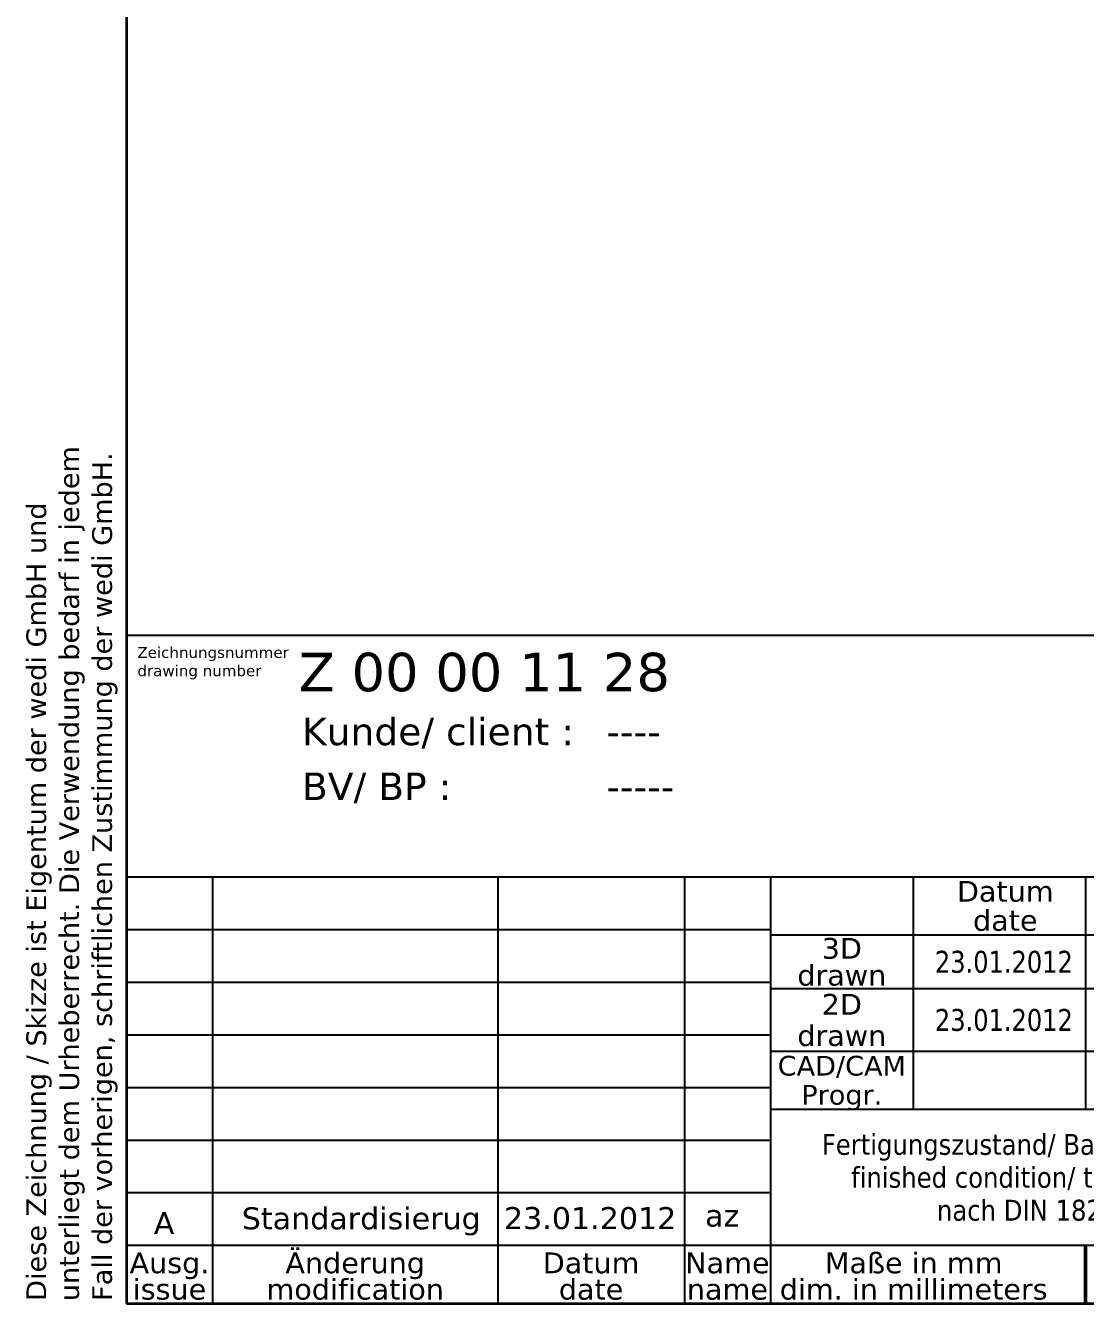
# Model space of a CAD drawing. Header units: millimetres. Extents: x 102 to 3000, y 150 to 4305.
# Drawn here: x 102 to 1551, y 150 to 1898 of the extents above; entities that cross this region are included whole.
import ezdxf
from ezdxf.enums import TextEntityAlignment as Align

# ---------------------------------------------------------------- set-up
doc = ezdxf.new("R2010")
doc.units = ezdxf.units.MM
doc.header["$LTSCALE"] = 15
for name, color, linetype, lineweight in [('AM_BOR', 7, 'Continuous', 25), ('Rahmen (ISO)', 7, 'Continuous', 35), ('Symbol (ISO)', 7, 'Continuous', 25), ('Titel (ISO)', 7, 'Continuous', 50)]:
    doc.layers.add(name, color=color, linetype=linetype, lineweight=lineweight)
doc.styles.add('Notiztext (DIN)', font='verdana.ttf')
doc.styles.get("Standard").update_dxf_attribs({"font": 'verdana.ttf'})
doc.styles.add('Textstil49', font='verdana.ttf')
doc.styles.add('Textstil61', font='verdana.ttf')
doc.styles.add('Textstil63', font='verdana.ttf', dxfattribs={"width": 0.8500000238418579})
doc.styles.add('Textstil64', font='verdana.ttf', dxfattribs={"width": 0.800000011920929})
doc.styles.add('Textstil65', font='verdana.ttf')

# ---------------------------------------------------------------- blocks, each defined once
blk = doc.blocks.new('Ränder Wedi_hoch')
at = {"layer": 'Rahmen (ISO)'}
for p, q in [((15.99999999999997, 287), (15.99999999999999, 10)), ((15.99999999999999, 10), (200, 10))]:
    blk.add_line(p, q, dxfattribs=at)
at = {"layer": 'Rahmen (ISO)', "char_height": 1.800000071525574, "attachment_point": 7, "rotation": 89.999999999983, "style": 'Textstil65'}
for s, insert in [('unterliegt dem Urheberrecht. Die Verwendung bedarf in jedem', (12.19608165696267, 10.21024054656963)), ('Fall der vorherigen, schriftlichen Zustimmung der wedi GmbH.', (15.19481964781885, 10.23760061769771)), ('Diese Zeichnung / Skizze ist Eigentum der wedi GmbH und ', (9.197343666106512, 10.23760061769949))]:
    blk.add_mtext(s, dxfattribs=dict(at, insert=insert))
blk = doc.blocks.new('Schriftfelder wedi_zeichnung')
at = {"layer": 'AM_BOR', "color": 7}
for p, q in [((-4.835435851690238, 61.14550874341795), (-188.8354355670838, 61.14550874341799)), ((-188.8354355670838, 61.14550874341799), (-188.8354355670839, 0.2455087434179593)), ((-188.8354355670839, 39.14550874341798), (-4.835435851690271, 39.14550874341796)), ((-180.9854355670839, 39.14550874341798), (-180.9854355670839, 0.2455087434179593)), ((-154.9854355670838, 39.14550874341798), (-154.9854355670838, 0.2455087434179637)), ((-137.9854355670838, 39.14550874341798), (-137.9854355670838, 0.2455087434179637)), ((-130.1354355670838, 39.14550874341795), (-130.1354355670838, 19.94550874341795)), ((-117.1354355670838, 39.14550874341798), (-117.1354355670838, 17.94550874341796)), ((-101.4354358516903, 39.14550874341797), (-101.4354358516903, 17.94550874341797)), ((-188.8354355670839, 34.34550874341796), (-130.1354355670838, 34.34550874341795)), ((-188.8354355670839, 29.54550874341795), (-130.1354355670838, 29.54550874341795)), ((-188.8354355670839, 24.74550874341796), (-130.1354355670838, 24.74550874341795)), ((-188.8354355670839, 19.94550874341796), (-130.1354355670838, 19.94550874341795)), ((-130.1354355670838, 19.94550874341795), (-130.1354355670838, 0.2455087434179659)), ((-188.8354355670839, 15.14550874341796), (-130.1354355670838, 15.14550874341795)), ((-188.8354355670839, 10.34550874341796), (-130.1354355670838, 10.34550874341795)), ((-188.8354355670839, 5.545508743417958), (-4.835435851690271, 5.54550874341798)), ((-188.8354355670839, 0.2455087434179587), (-4.835435851690271, 0.245508743417977))]:
    blk.add_line(p, q, dxfattribs=at)
at = {"layer": 'AM_BOR'}
for p, q in [((-130.1354355670838, 33.84550874341797), (-84.03543585169027, 33.84550874341797)), ((-130.1354355670838, 28.94550874341796), (-84.03543585169027, 28.94550874341797)), ((-130.1354355670838, 23.24550874341797), (-84.03543585169027, 23.24550874341797)), ((-130.1354355670838, 17.94550874341797), (-84.03543585169027, 17.94550874341797))]:
    blk.add_line(p, q, dxfattribs=at)
at = {"layer": 'Titel (ISO)'}
blk.add_line((-101.4354358516903, 5.545508743417971), (-101.4354358516903, 0.245508743417967), dxfattribs=at)
at = {"layer": 'AM_BOR', "color": 7}
for s, p in [('Kunde/ client :', (-172.8354355670838, 51.14550874341798)), ('BV/ BP :', (-172.8354355670838, 46.14550874341798))]:
    blk.add_text(s, height=2.5, dxfattribs=at).set_placement(p)
for s, height, style, p in [('Datum', 1.899999976158142, 'Textstil61', (-108.7354355670838, 37.82050874341797)), ('date', 1.899999976158142, 'Textstil61', (-108.7354355670838, 35.17050874341797)), ('3D', 1.899999976158142, 'Textstil61', (-123.6354355670838, 32.62050874341797)), ('drawn', 1.899999976158142, 'Textstil61', (-123.6354355670838, 30.17050874341797)), ('2D', 1.899999976158142, 'Textstil61', (-123.6354355670838, 27.52050874341797)), ('drawn', 1.899999976158142, 'Textstil61', (-123.6354355670838, 24.67050874341797)), ('CAD/CAM', 1.800000071525574, 'Textstil65', (-123.6354355670838, 21.92050874341797)), ('Progr.', 1.800000071525574, 'Textstil65', (-123.6354355670838, 19.27050874341796)), ('Ausg.', 1.899999976158142, 'Textstil61', (-184.9104355670839, 3.945508743417959)), ('Änderung', 1.899999976158142, 'Textstil61', (-167.9854355670838, 3.945508743417962)), ('Datum', 1.899999976158142, 'Textstil61', (-146.4854355670838, 3.945508743417965)), ('Name', 1.899999976158142, 'Textstil61', (-134.0604355670838, 3.945508743417967)), ('Maße in mm', 1.899999976158142, 'Textstil61', (-117.0854355670838, 3.945508743417968)), ('issue', 1.899999976158142, 'Textstil61', (-184.9104355670838, 1.545508743417958)), ('modification', 1.899999976158142, 'Textstil61', (-167.9854355670838, 1.545508743417963)), ('date', 1.899999976158142, 'Textstil61', (-146.4854355670838, 1.545508743417965)), ('dim. in millimeters', 1.899999976158142, 'Textstil61', (-117.0854355670838, 1.545508743417967)), ('name', 1.899999976158142, 'Textstil61', (-134.0604355670838, 1.545508743417967))]:
    blk.add_text(s, height=height, dxfattribs=dict(at, style=style)).set_placement(p, align=Align.MIDDLE_CENTER)
at = {"layer": 'AM_BOR', "color": 7, "style": 'Textstil63', "width": 0.8500000238418579}
for s, p in [('Fertigungszustand/ Bautoleranzen:', (-106.0355260719249, 14.74550874341797)), ('finished condition/ tolerances:', (-106.0355260719249, 11.74550874341797)), ('nach DIN 18202', (-106.0355260719249, 8.745508743417968))]:
    blk.add_text(s, height=1.899999976158142, dxfattribs=at).set_placement(p, align=Align.MIDDLE_CENTER)
at = {"layer": 'AM_BOR', "color": 7, "style": 'Textstil49'}
for tag, p in [('KOM_001', (-173.1316074875946, 56.06558935890971)), ('ELE_001', (-65.99957234982935, 50.35319851016845))]:
    blk.add_attdef(tag, p, '', height=3.499999940395355, dxfattribs=at)
at = {"layer": 'AM_BOR', "color": 7}
for tag, p in [('KU_001', (-145.0923193800648, 51.14550874341798)), ('BV_001', (-145.0923193800648, 46.14550874341798))]:
    blk.add_attdef(tag, p, '', height=2.5, dxfattribs=at)
blk.add_attdef('BV2', text='', height=2.5, dxfattribs=at).set_placement((-144.7282352959334, 43.64550874341793), align=Align.TOP_LEFT)
at = {"layer": 'AM_BOR', "color": 7, "style": 'Textstil64', "width": 0.8}
for tag, p in [('ERSTELLUNGSDATUM_001', (-115.1472556346321, 30.39550873497786)), ('KONSTRUKTEUR_001', (-93.98674546601238, 30.41632807053269)), ('ERSTELLUNGSDATUM_001', (-115.1472556346321, 25.09550873497786)), ('KONSTRUKTEUR_001', (-93.98674546601238, 25.11632807053268))]:
    blk.add_attdef(tag, p, '', height=2.000000029802322, dxfattribs=at)
at = {"layer": 'AM_BOR', "color": 7, "style": 'Textstil64', "width": 0.7999999523162842}
for tag, p in [('KONTROLLDATUM', (-108.7354355670838, 20.39550874341796)), ('KONTROLLIERT_VON', (-92.73543585169028, 20.39550874341796))]:
    blk.add_attdef(tag, text='', height=2.000000029802322, dxfattribs=at).set_placement(p, align=Align.MIDDLE_CENTER)
at = {"layer": 'Titel (ISO)', "insert": (-187.8354355670838, 60.10061072517707), "char_height": 1.000000014901161, "attachment_point": 1, "line_spacing_factor": 0.9995792508125305, "style": 'Notiztext (DIN)'}
blk.add_mtext('\\fVerdana|b0|i0;\\H1.0000;Zeichnungsnummer\\Pdrawing number', dxfattribs=at)

msp = doc.modelspace()

# ---------------------------------------------------------------- block references
at = {"xscale": 15, "yscale": 15, "zscale": 15}
msp.add_blockref('Ränder Wedi_hoch', (0, 0), dxfattribs=at)
ref = msp.add_blockref('Schriftfelder wedi_zeichnung', (3072.531537775354, 146.3173688487306), dxfattribs=dict(xscale=15, yscale=15, zscale=15))
ref.add_attrib('KOM_001', 'Z 00 00 11 28', (475.5574254614348, 987.3012092323764), dxfattribs={"layer": 'AM_BOR', "color": 7, "height": 52.49999910593033, "style": 'Textstil49'})
ref.add_attrib('KU_001', '----', (896.1467470743816, 913.5000000000003), dxfattribs={"layer": 'AM_BOR', "color": 7, "height": 37.5})
ref.add_attrib('BV_001', '-----', (896.1467470743816, 838.5000000000003), dxfattribs={"layer": 'AM_BOR', "color": 7, "height": 37.5})
ref.add_attrib('ERSTELLUNGSDATUM_001', '23.01.2012', (1345.322703255871, 602.2499998733985), dxfattribs={"layer": 'AM_BOR', "color": 7, "height": 30.00000044703484, "style": 'Textstil64', "width": 0.8})
ref.add_attrib('ERSTELLUNGSDATUM_001', '23.01.2012', (1345.322703255871, 522.7499998733985), dxfattribs={"layer": 'AM_BOR', "color": 7, "height": 30.00000044703484, "style": 'Textstil64', "width": 0.8})

# ---------------------------------------------------------------- texts
at = {"layer": 'Symbol (ISO)', "char_height": 30.00000044703484, "attachment_point": 1, "style": 'Notiztext (DIN)'}
for s, insert, width in [('{\\fVerdana|b0|i0;\\H30.0000;Standardisierug}', (397.6783481014069, 281.4749190774174), 327.3306369781494), ('{\\fVerdana|b0|i0;\\H30.0000;23.01.2012}', (756.1274045803652, 281.7363701500257), 239.8530721664429)]:
    msp.add_mtext(s, dxfattribs=dict(at, insert=insert, width=width))
for s, insert in [('{\\fVerdana|b0|i0;\\H30.0000;A}', (277.4281062017712, 274.8513219344502)), ('{\\fVerdana|b0|i0;\\H30.0000;az}', (1031.114030473053, 285.1513174206942))]:
    msp.add_mtext(s, dxfattribs=dict(at, insert=insert))

doc.saveas('drawing.dxf')
